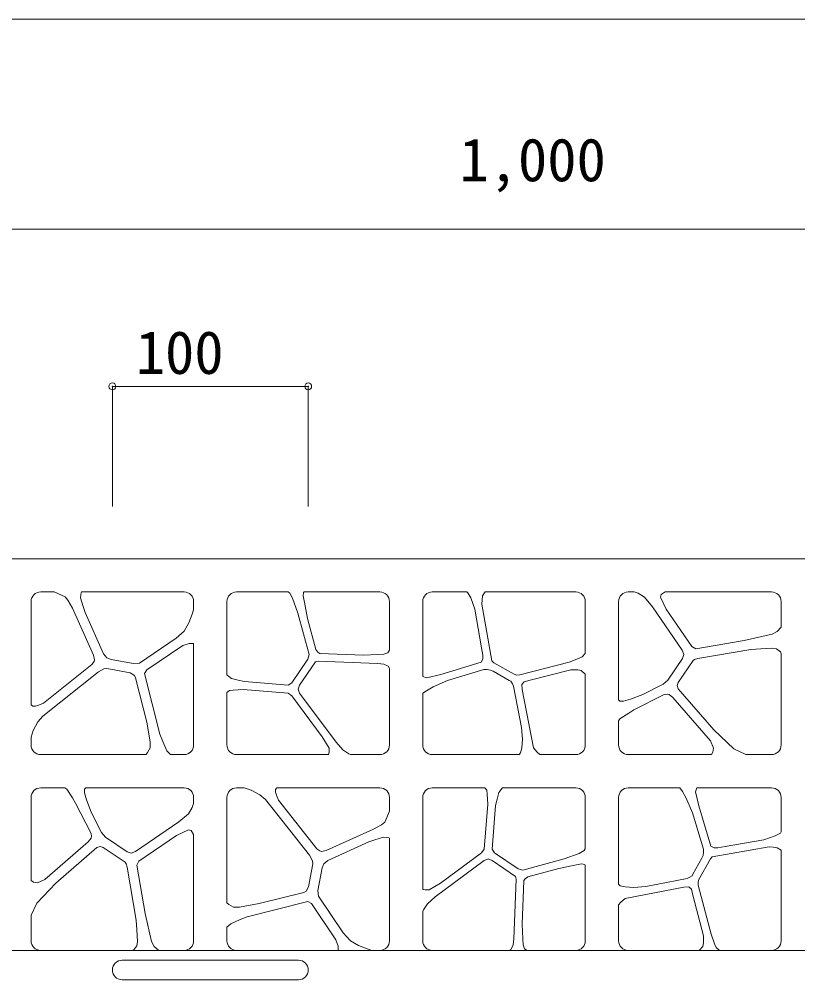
# Model space of a CAD drawing. Units: millimetres, scale not verified. Extents: x 729 to 3429, y 527 to 2427.
# Drawn here: x 2380.2 to 2777.8, y 1936.4 to 2426.9 of the extents above; entities that cross this region are included whole.
import ezdxf
from ezdxf.enums import TextEntityAlignment as Align

# ---------------------------------------------------------------- set-up
doc = ezdxf.new("R2010")
doc.units = ezdxf.units.MM
doc.header["$LTSCALE"] = 7
doc.header["$PDMODE"] = 32
doc.header["$PDSIZE"] = 3.5
doc.layers.add('通り芯', color=7, linetype='Continuous', lineweight=18)
doc.styles.add('ＭＳ ゴシック', font='')
doc.styles.get('ＭＳ ゴシック').set_extended_font_data('MS Gothic')

msp = doc.modelspace()

# ---------------------------------------------------------------- linework, layer by layer
at = {"layer": '通り芯'}
for p, q in [((729, 2426.892), (3429, 2426.892)), ((2177.791, 2319.655), (3177.791, 2319.655)), ((2427.791, 2239.419), (2527.791, 2239.419)), ((2427.791, 2239.419), (2427.791, 2178.082)), ((2527.791, 2239.419), (2527.791, 2178.082)), ((3177.791, 2151.441), (2177.791, 2151.441)), ((2398.115, 2134.441), (2391.173, 2134.441)), ((2403.738, 2132.031), (2398.115, 2134.441)), ((2411.491, 2131.414), (2411.833, 2134.15)), ((2411.833, 2134.15), (2412.037, 2134.441)), ((2464.409, 2134.441), (2412.037, 2134.441)), ((2517.491, 2134.441), (2491.173, 2134.441)), ((2518.359, 2133.844), (2517.491, 2134.441)), ((2519.773, 2131.3), (2518.359, 2133.844)), ((2525.145, 2132.43), (2525.428, 2134.127)), ((2525.428, 2134.127), (2525.702, 2134.441)), ((2564.408, 2134.441), (2525.702, 2134.441)), ((2591.173, 2134.441), (2608.829, 2134.441)), ((2609.375, 2134.065), (2608.829, 2134.441)), ((2609.375, 2134.065), (2610.837, 2131.435)), ((2616.866, 2132.432), (2618.144, 2134.441)), ((2618.144, 2134.441), (2664.408, 2134.441)), ((2691.173, 2134.441), (2694.321, 2134.441)), ((2694.321, 2134.441), (2696.335, 2133.77)), ((2696.335, 2133.77), (2699.591, 2131.816)), ((2710.076, 2134.441), (2708.054, 2133.119)), ((2710.076, 2134.441), (2764.408, 2134.441)), ((2386.291, 2129.559), (2386.291, 2076.849)), ((2405.106, 2130.321), (2403.738, 2132.031)), ((2407.426, 2126.197), (2405.106, 2130.321)), ((2412.859, 2126.968), (2411.491, 2131.414)), ((2469.291, 2125.352), (2469.291, 2129.559)), ((2486.291, 2129.559), (2486.291, 2091.999)), ((2522.57, 2123.607), (2519.773, 2131.3)), ((2525.993, 2128.189), (2525.145, 2132.43)), ((2569.291, 2104.702), (2569.291, 2129.559)), ((2586.29, 2091.358), (2586.29, 2129.559)), ((2610.837, 2131.435), (2612.882, 2125.612)), ((2616.474, 2128.301), (2616.574, 2130.386)), ((2616.574, 2130.386), (2616.866, 2132.432)), ((2669.29, 2129.559), (2669.29, 2103.025)), ((2686.291, 2079.406), (2686.291, 2129.559)), ((2699.591, 2131.816), (2703.682, 2126.938)), ((2708.054, 2133.119), (2707.729, 2131.816)), ((2707.729, 2131.816), (2710.626, 2125.635)), ((2769.291, 2129.559), (2769.291, 2116.517)), ((2418.197, 2102.148), (2407.426, 2126.197)), ((2413.901, 2123.972), (2412.859, 2126.968)), ((2423.337, 2102.903), (2413.901, 2123.972)), ((2469.291, 2125.352), (2468.553, 2123.074)), ((2527.439, 2120.959), (2525.993, 2128.189)), ((2616.32, 2105.879), (2612.882, 2125.612)), ((2621.54, 2099.22), (2616.474, 2128.301)), ((2703.682, 2126.938), (2718.832, 2104.748)), ((2710.626, 2125.635), (2723.672, 2106.528)), ((2466.843, 2118.628), (2468.553, 2123.074)), ((2528.334, 2102.488), (2522.57, 2123.607)), ((2531.757, 2105.137), (2527.439, 2120.959)), ((2460.388, 2110.816), (2464.449, 2114.524)), ((2464.449, 2114.524), (2466.843, 2118.628)), ((2767.298, 2114.239), (2764.694, 2112.937)), ((2769.251, 2116.517), (2767.298, 2114.239)), ((2441.665, 2098.169), (2460.388, 2110.816)), ((2750.476, 2109.604), (2725.727, 2105.421)), ((2764.694, 2112.937), (2750.476, 2109.604)), ((2445.341, 2094.617), (2463.823, 2107.102)), ((2467.061, 2108.223), (2463.823, 2107.102)), ((2469.291, 2108.223), (2467.061, 2108.223)), ((2469.291, 2056.323), (2469.291, 2108.223)), ((2532.779, 2103.733), (2531.757, 2105.137)), ((2568.404, 2103.309), (2569.291, 2104.702)), ((2616.32, 2105.879), (2616.928, 2102.127)), ((2718.832, 2104.748), (2719.638, 2102.501)), ((2723.672, 2106.528), (2725.727, 2105.421)), ((2726.704, 2100.516), (2753.873, 2105.108)), ((2753.873, 2105.108), (2758.834, 2105.45)), ((2758.834, 2105.45), (2764.694, 2105.775)), ((2764.694, 2105.775), (2766.972, 2105.45)), ((2766.972, 2105.45), (2768.925, 2103.822)), ((2418.725, 2099.772), (2418.197, 2102.148)), ((2418.449, 2098.945), (2418.725, 2099.772)), ((2425.016, 2100.85), (2423.337, 2102.903)), ((2427.203, 2100.03), (2425.016, 2100.85)), ((2438.627, 2097.854), (2427.203, 2100.03)), ((2519.415, 2088.088), (2527.571, 2100.087)), ((2527.571, 2100.087), (2528.334, 2102.488)), ((2531.517, 2098.778), (2532.85, 2099.133)), ((2533.675, 2103.105), (2532.779, 2103.733)), ((2532.85, 2099.133), (2563.372, 2097.975)), ((2533.675, 2103.105), (2555.967, 2102.259)), ((2555.967, 2102.259), (2563.315, 2102.46)), ((2563.315, 2102.46), (2566.425, 2102.743)), ((2566.425, 2102.743), (2568.404, 2103.309)), ((2616.928, 2100.161), (2616.106, 2098.611)), ((2616.928, 2102.127), (2616.928, 2100.161)), ((2622.588, 2098.343), (2621.54, 2099.22)), ((2661.076, 2098.649), (2665.876, 2100.403)), ((2665.876, 2100.403), (2667.767, 2101.285)), ((2667.767, 2101.285), (2669.29, 2103.025)), ((2718.97, 2100.438), (2711.442, 2089.407)), ((2724.311, 2099.393), (2716.725, 2088.279)), ((2719.638, 2102.501), (2718.97, 2100.438)), ((2725.083, 2099.997), (2724.311, 2099.393)), ((2726.704, 2100.516), (2725.083, 2099.997)), ((2768.925, 2103.822), (2769.291, 2102.935)), ((2769.291, 2102.935), (2769.291, 2056.323)), ((2417.348, 2097.354), (2392.586, 2077.721)), ((2417.348, 2097.354), (2418.449, 2098.945)), ((2423.505, 2095.158), (2420.687, 2093.621)), ((2425.008, 2095.358), (2423.505, 2095.158)), ((2436.826, 2093.107), (2425.008, 2095.358)), ((2441.665, 2098.169), (2438.627, 2097.854)), ((2445.341, 2094.617), (2444.263, 2092.821)), ((2523.37, 2086.792), (2531.517, 2098.778)), ((2566.425, 2097.654), (2563.372, 2097.975)), ((2568.687, 2096.523), (2566.425, 2097.654)), ((2569.291, 2095.449), (2568.687, 2096.523)), ((2569.291, 2056.323), (2569.291, 2095.449)), ((2616.106, 2098.611), (2595.488, 2092.377)), ((2617.545, 2094.868), (2598.972, 2089.252)), ((2617.545, 2094.868), (2619.175, 2094.824)), ((2619.175, 2094.824), (2620.861, 2094.543)), ((2620.861, 2094.543), (2622.198, 2093.964)), ((2622.588, 2098.343), (2633.018, 2092.417)), ((2635.908, 2092.124), (2661.076, 2098.649)), ((2641.166, 2089.355), (2661.84, 2094.715)), ((2661.84, 2094.715), (2665.458, 2094.715)), ((2665.458, 2094.715), (2667.211, 2094.423)), ((2667.211, 2094.423), (2669.29, 2092.541)), ((2420.687, 2093.621), (2392.289, 2071.104)), ((2439.043, 2091.861), (2436.826, 2093.107)), ((2439.661, 2090.623), (2439.043, 2091.861)), ((2445.385, 2067.952), (2439.661, 2090.623)), ((2452.103, 2061.768), (2444.263, 2092.821)), ((2488.672, 2090.303), (2486.41, 2091.999)), ((2492.065, 2089.454), (2488.672, 2090.303)), ((2495.317, 2088.663), (2492.065, 2089.454)), ((2586.29, 2091.358), (2588.279, 2090.695)), ((2588.279, 2090.695), (2595.488, 2092.377)), ((2622.198, 2093.964), (2630.439, 2089.282)), ((2633.018, 2092.417), (2634.343, 2092.015)), ((2634.343, 2092.015), (2635.908, 2092.124)), ((2637.994, 2088.645), (2641.166, 2089.355)), ((2669.29, 2092.541), (2669.29, 2056.323)), ((2711.442, 2089.407), (2709.043, 2087.385)), ((2489.52, 2084.365), (2494.559, 2084.712)), ((2494.559, 2084.712), (2517.529, 2082.796)), ((2517.616, 2086.803), (2495.317, 2088.663)), ((2517.616, 2086.803), (2519.415, 2088.088)), ((2522.6, 2084.789), (2523.37, 2086.792)), ((2523.335, 2082.83), (2522.6, 2084.789)), ((2591.593, 2086.024), (2588.2, 2084.045)), ((2598.972, 2089.252), (2591.593, 2086.024)), ((2630.439, 2089.282), (2631.253, 2088.926)), ((2631.253, 2088.926), (2632.096, 2087.522)), ((2632.096, 2087.522), (2632.571, 2086.434)), ((2632.571, 2086.434), (2636.72, 2065.332)), ((2636.871, 2087.241), (2637.994, 2088.645)), ((2636.982, 2084.732), (2636.871, 2087.241)), ((2636.982, 2084.732), (2642.869, 2054.788)), ((2709.043, 2087.385), (2698.664, 2082.118)), ((2716.725, 2088.279), (2716.262, 2086.712)), ((2716.262, 2086.712), (2716.745, 2084.94)), ((2716.745, 2084.94), (2734.913, 2064.054)), ((2486.291, 2083.082), (2487.541, 2084.082)), ((2486.291, 2083.082), (2486.291, 2056.323)), ((2487.541, 2084.082), (2489.52, 2084.365)), ((2519.436, 2081.366), (2517.529, 2082.796)), ((2519.436, 2081.366), (2534.982, 2060.53)), ((2523.335, 2082.83), (2542.02, 2057.787)), ((2588.2, 2084.045), (2586.29, 2082.772)), ((2586.29, 2056.323), (2586.29, 2082.772)), ((2692.43, 2079.734), (2688.849, 2078.758)), ((2698.664, 2082.118), (2692.43, 2079.734)), ((2709.626, 2082.074), (2694.097, 2074.193)), ((2711.013, 2082.351), (2709.626, 2082.074)), ((2712.047, 2082.087), (2711.013, 2082.351)), ((2713.911, 2080.579), (2712.047, 2082.087)), ((2713.911, 2080.579), (2733.165, 2058.446)), ((2387.126, 2076.197), (2386.291, 2076.849)), ((2388.494, 2076.197), (2387.126, 2076.197)), ((2390.546, 2076.881), (2388.494, 2076.197)), ((2392.586, 2077.721), (2390.546, 2076.881)), ((2686.896, 2078.758), (2686.291, 2079.406)), ((2688.849, 2078.758), (2686.896, 2078.758)), ((2392.289, 2071.104), (2389.799, 2068.231)), ((2691.453, 2072.573), (2686.896, 2069.643)), ((2694.097, 2074.193), (2691.453, 2072.573)), ((2389.799, 2068.231), (2387.405, 2063.785)), ((2447.144, 2057.898), (2445.385, 2067.952)), ((2636.72, 2065.332), (2637.139, 2059.255)), ((2686.896, 2069.643), (2686.291, 2068.692)), ((2686.291, 2056.323), (2686.291, 2068.692)), ((2387.405, 2063.785), (2386.291, 2060.283)), ((2386.291, 2060.283), (2386.291, 2056.323)), ((2453.586, 2058.143), (2452.103, 2061.768)), ((2538.434, 2054.677), (2534.982, 2060.53)), ((2734.913, 2064.054), (2745.163, 2054.344)), ((2447.144, 2054.82), (2447.144, 2057.898)), ((2455.638, 2053.355), (2453.586, 2058.143)), ((2545.502, 2053.829), (2542.02, 2057.787)), ((2637.139, 2059.255), (2636.847, 2054.871)), ((2733.165, 2058.446), (2734.746, 2054.67)), ((2391.173, 2051.441), (2444.988, 2051.441)), ((2444.988, 2051.441), (2445.776, 2052.426)), ((2445.776, 2052.426), (2447.144, 2054.82)), ((2457.446, 2051.441), (2455.638, 2053.355)), ((2457.446, 2051.441), (2464.409, 2051.441)), ((2491.173, 2051.441), (2537.954, 2051.441)), ((2537.954, 2051.441), (2538.151, 2051.567)), ((2538.119, 2051.441), (2538.434, 2052.698)), ((2538.434, 2052.698), (2538.434, 2054.677)), ((2548.612, 2051.85), (2545.502, 2053.829)), ((2549.468, 2051.441), (2548.612, 2051.85)), ((2549.468, 2051.441), (2564.408, 2051.441)), ((2635.463, 2051.441), (2591.173, 2051.441)), ((2636.262, 2052.24), (2635.463, 2051.441)), ((2636.847, 2054.871), (2636.262, 2052.24)), ((2642.869, 2054.788), (2644.634, 2052.632)), ((2644.634, 2052.632), (2646.063, 2051.441)), ((2664.408, 2051.441), (2646.063, 2051.441)), ((2733.671, 2051.441), (2691.173, 2051.441)), ((2734.421, 2052.716), (2733.671, 2051.441)), ((2734.746, 2054.67), (2734.421, 2052.716)), ((2745.163, 2054.344), (2751.332, 2051.441)), ((2764.408, 2051.441), (2751.332, 2051.441)), ((2391.173, 2034.441), (2403.542, 2034.441)), ((2404.493, 2033.836), (2403.542, 2034.441)), ((2407.423, 2029.279), (2404.493, 2033.836)), ((2413.607, 2033.836), (2414.255, 2034.441)), ((2413.607, 2031.883), (2413.607, 2033.836)), ((2414.584, 2028.302), (2413.607, 2031.883)), ((2414.255, 2034.441), (2464.409, 2034.441)), ((2495.132, 2034.441), (2491.173, 2034.441)), ((2498.635, 2033.327), (2495.132, 2034.441)), ((2503.081, 2030.933), (2498.635, 2033.327)), ((2505.954, 2028.442), (2503.081, 2030.933)), ((2511.047, 2033.606), (2511.699, 2034.441)), ((2511.047, 2032.238), (2511.047, 2033.606)), ((2511.73, 2030.186), (2511.047, 2032.238)), ((2564.408, 2034.441), (2511.699, 2034.441)), ((2617.932, 2034.441), (2591.173, 2034.441)), ((2617.932, 2034.441), (2618.932, 2033.191)), ((2618.932, 2033.191), (2619.215, 2031.212)), ((2619.215, 2031.212), (2619.562, 2026.173)), ((2624.304, 2028.667), (2625.152, 2032.06)), ((2625.152, 2032.06), (2626.849, 2034.322)), ((2664.408, 2034.441), (2626.849, 2034.441)), ((2691.173, 2034.441), (2717.621, 2034.441)), ((2718.894, 2032.531), (2717.621, 2034.441)), ((2720.873, 2029.138), (2718.894, 2032.531)), ((2726.208, 2034.441), (2725.545, 2032.453)), ((2725.545, 2032.453), (2727.227, 2025.244)), ((2726.208, 2034.441), (2764.408, 2034.441)), ((2386.291, 1987.061), (2386.291, 2029.559)), ((2409.043, 2026.635), (2407.423, 2029.279)), ((2416.924, 2011.105), (2409.043, 2026.635)), ((2416.968, 2022.068), (2414.584, 2028.302)), ((2469.291, 2026.41), (2468.619, 2024.396)), ((2469.291, 2029.559), (2469.291, 2026.41)), ((2486.291, 2029.559), (2486.291, 1975.744)), ((2528.47, 2000.045), (2505.954, 2028.442)), ((2512.57, 2028.145), (2511.73, 2030.186)), ((2532.204, 2003.384), (2512.57, 2028.145)), ((2569.291, 2022.616), (2569.291, 2029.559)), ((2586.29, 2029.559), (2586.29, 1982.778)), ((2619.562, 2026.173), (2617.646, 2003.202)), ((2623.513, 2025.415), (2624.304, 2028.667)), ((2669.29, 2003.24), (2669.29, 2029.559)), ((2686.291, 1985.269), (2686.291, 2029.559)), ((2724.102, 2021.759), (2720.873, 2029.138)), ((2769.291, 2029.559), (2769.291, 2011.903)), ((2422.235, 2011.689), (2416.968, 2022.068)), ((2466.666, 2021.141), (2461.788, 2017.049)), ((2468.619, 2024.396), (2466.666, 2021.141)), ((2566.881, 2016.993), (2569.291, 2022.616)), ((2621.652, 2003.116), (2623.513, 2025.415)), ((2729.718, 2003.187), (2724.102, 2021.759)), ((2733.461, 2004.626), (2727.227, 2025.244)), ((2461.788, 2017.049), (2439.599, 2001.899)), ((2565.171, 2015.625), (2566.881, 2016.993)), ((2417.201, 2009.719), (2416.924, 2011.105)), ((2424.257, 2009.29), (2422.235, 2011.689)), ((2466.666, 2013.003), (2460.485, 2010.106)), ((2467.968, 2012.678), (2466.666, 2013.003)), ((2469.291, 2010.655), (2467.968, 2012.678)), ((2536.997, 2002.535), (2561.047, 2013.306)), ((2561.047, 2013.306), (2565.171, 2015.625)), ((2768.915, 2011.356), (2766.284, 2009.895)), ((2768.915, 2011.356), (2769.291, 2011.903)), ((2415.429, 2006.82), (2393.295, 1987.567)), ((2415.429, 2006.82), (2416.937, 2008.685)), ((2416.937, 2008.685), (2417.201, 2009.719)), ((2435.287, 2001.761), (2424.257, 2009.29)), ((2460.485, 2010.106), (2441.378, 1997.06)), ((2469.291, 2010.655), (2469.291, 1956.323)), ((2537.752, 1997.395), (2558.822, 2006.831)), ((2558.822, 2006.831), (2561.818, 2007.873)), ((2561.818, 2007.873), (2566.263, 2009.24)), ((2566.263, 2009.24), (2568.999, 2008.899)), ((2568.999, 2008.899), (2569.291, 2008.695)), ((2569.291, 1956.323), (2569.291, 2008.695)), ((2740.729, 2004.412), (2760.462, 2007.849)), ((2766.284, 2009.895), (2760.462, 2007.849)), ((2419.789, 2003.986), (2398.904, 1985.819)), ((2421.561, 2004.469), (2419.789, 2003.986)), ((2423.129, 2004.006), (2421.561, 2004.469)), ((2434.242, 1996.421), (2423.129, 2004.006)), ((2437.351, 2001.094), (2435.287, 2001.761)), ((2439.599, 2001.899), (2437.351, 2001.094)), ((2532.204, 2003.384), (2533.795, 2002.283)), ((2533.795, 2002.283), (2534.622, 2002.007)), ((2534.622, 2002.007), (2536.997, 2002.535)), ((2616.215, 2001.295), (2595.38, 1985.75)), ((2616.215, 2001.295), (2617.646, 2003.202)), ((2621.652, 2003.116), (2622.938, 2001.317)), ((2622.938, 2001.317), (2634.937, 1993.161)), ((2666.149, 2000.959), (2668.694, 2002.372)), ((2668.694, 2002.372), (2669.29, 2003.24)), ((2729.674, 2001.556), (2729.393, 1999.871)), ((2729.718, 2003.187), (2729.674, 2001.556)), ((2735.011, 2003.803), (2733.461, 2004.626)), ((2734.07, 1999.192), (2763.15, 2004.257)), ((2736.977, 2003.803), (2735.011, 2003.803)), ((2740.729, 2004.412), (2736.977, 2003.803)), ((2763.15, 2004.257), (2765.236, 2004.158)), ((2765.236, 2004.158), (2767.282, 2003.866)), ((2767.282, 2003.866), (2769.291, 2002.587)), ((2769.291, 2002.587), (2769.291, 1956.323)), ((2434.847, 1995.649), (2434.242, 1996.421)), ((2441.378, 1997.06), (2440.271, 1995.005)), ((2530.008, 1997.227), (2528.47, 2000.045)), ((2530.208, 1995.723), (2530.008, 1997.227)), ((2535.7, 1995.715), (2537.752, 1997.395)), ((2617.679, 1997.397), (2592.636, 1978.712)), ((2617.679, 1997.397), (2619.639, 1998.132)), ((2619.639, 1998.132), (2621.642, 1997.361)), ((2621.642, 1997.361), (2633.628, 1989.214)), ((2637.337, 1992.397), (2658.457, 1998.161)), ((2658.457, 1998.161), (2666.149, 2000.959)), ((2728.814, 1998.534), (2724.132, 1990.293)), ((2733.193, 1998.144), (2727.267, 1987.714)), ((2729.393, 1999.871), (2728.814, 1998.534)), ((2733.193, 1998.144), (2734.07, 1999.192)), ((2435.365, 1994.027), (2434.847, 1995.649)), ((2435.365, 1994.027), (2439.957, 1966.858)), ((2444.454, 1970.255), (2440.271, 1995.005)), ((2527.957, 1983.906), (2530.208, 1995.723)), ((2532.704, 1982.105), (2534.88, 1993.528)), ((2534.88, 1993.528), (2535.7, 1995.715)), ((2634.937, 1993.161), (2637.337, 1992.397)), ((2639.987, 1988.974), (2655.809, 1993.293)), ((2655.809, 1993.293), (2663.039, 1994.739)), ((2663.039, 1994.739), (2667.28, 1995.587)), ((2667.28, 1995.587), (2668.977, 1995.304)), ((2668.977, 1995.304), (2669.29, 1995.029)), ((2669.29, 1956.323), (2669.29, 1995.029)), ((2387.566, 1986.311), (2386.291, 1987.061)), ((2393.295, 1987.567), (2389.519, 1985.985)), ((2633.983, 1987.882), (2632.825, 1957.36)), ((2633.628, 1989.214), (2633.983, 1987.882)), ((2637.955, 1987.056), (2637.109, 1964.765)), ((2637.955, 1987.056), (2638.582, 1987.953)), ((2638.582, 1987.953), (2639.987, 1988.974)), ((2721.284, 1988.16), (2700.181, 1984.012)), ((2722.371, 1988.636), (2721.284, 1988.16)), ((2723.775, 1989.478), (2722.371, 1988.636)), ((2724.132, 1990.293), (2723.775, 1989.478)), ((2727.267, 1987.714), (2726.866, 1986.389)), ((2726.866, 1986.389), (2726.974, 1984.823)), ((2389.519, 1985.985), (2387.566, 1986.311)), ((2398.904, 1985.819), (2389.194, 1975.569)), ((2525.473, 1981.071), (2526.71, 1981.689)), ((2526.71, 1981.689), (2527.957, 1983.906)), ((2533.018, 1979.066), (2532.704, 1982.105)), ((2586.29, 1982.778), (2586.417, 1982.581)), ((2586.29, 1982.612), (2587.548, 1982.298)), ((2587.548, 1982.298), (2589.527, 1982.298)), ((2589.527, 1982.298), (2595.38, 1985.75)), ((2687.09, 1984.469), (2686.291, 1985.269)), ((2689.721, 1983.885), (2687.09, 1984.469)), ((2719.582, 1983.749), (2689.638, 1977.862)), ((2694.104, 1983.592), (2689.721, 1983.885)), ((2700.181, 1984.012), (2694.104, 1983.592)), ((2719.582, 1983.749), (2722.091, 1983.861)), ((2722.091, 1983.861), (2723.495, 1982.737)), ((2723.495, 1982.737), (2724.205, 1979.565)), ((2726.974, 1984.823), (2733.499, 1959.655)), ((2502.801, 1975.347), (2525.473, 1981.071)), ((2533.018, 1979.066), (2545.666, 1960.343)), ((2588.679, 1975.23), (2592.636, 1978.712)), ((2689.638, 1977.862), (2687.482, 1976.098)), ((2724.205, 1979.565), (2729.565, 1958.892)), ((2389.194, 1975.569), (2386.291, 1969.4)), ((2486.291, 1975.744), (2487.276, 1974.955)), ((2487.276, 1974.955), (2489.67, 1973.587)), ((2489.67, 1973.587), (2492.748, 1973.587)), ((2492.748, 1973.587), (2502.801, 1975.347)), ((2496.618, 1968.629), (2527.671, 1976.469)), ((2529.467, 1975.391), (2527.671, 1976.469)), ((2529.467, 1975.391), (2541.952, 1956.908)), ((2586.29, 1971.264), (2586.7, 1972.119)), ((2586.7, 1972.119), (2588.679, 1975.23)), ((2687.482, 1976.098), (2686.291, 1974.669)), ((2686.291, 1956.323), (2686.291, 1974.669)), ((2386.291, 1956.323), (2386.291, 1969.4)), ((2439.957, 1966.858), (2440.3, 1961.897)), ((2447.787, 1956.038), (2444.454, 1970.255)), ((2488.205, 1965.094), (2492.993, 1967.146)), ((2492.993, 1967.146), (2496.618, 1968.629)), ((2586.29, 1971.264), (2586.29, 1956.323)), ((2440.3, 1961.897), (2440.625, 1956.038)), ((2486.291, 1963.286), (2488.205, 1965.094)), ((2486.291, 1963.286), (2486.291, 1956.323)), ((2637.109, 1964.765), (2637.31, 1957.417)), ((2543.073, 1953.671), (2541.952, 1956.908)), ((2545.666, 1960.343), (2549.373, 1956.282)), ((2632.504, 1954.307), (2632.825, 1957.36)), ((2637.31, 1957.417), (2637.593, 1954.307)), ((2729.565, 1958.892), (2729.565, 1955.274)), ((2733.499, 1959.655), (2735.252, 1954.856)), ((2440.3, 1953.759), (2438.672, 1951.806)), ((2440.625, 1956.038), (2440.3, 1953.759)), ((2449.088, 1953.434), (2447.787, 1956.038)), ((2451.367, 1951.481), (2449.088, 1953.434)), ((2543.073, 1951.441), (2543.073, 1953.671)), ((2549.373, 1956.282), (2553.477, 1953.888)), ((2553.477, 1953.888), (2557.923, 1952.178)), ((2560.202, 1951.441), (2557.923, 1952.178)), ((2630.299, 1951.441), (2631.372, 1952.045)), ((2631.372, 1952.045), (2632.504, 1954.307)), ((2637.593, 1954.307), (2638.158, 1952.328)), ((2638.158, 1952.328), (2639.552, 1951.441)), ((2729.272, 1953.52), (2727.391, 1951.441)), ((2729.565, 1955.274), (2729.272, 1953.52)), ((2735.252, 1954.856), (2736.134, 1952.964)), ((2736.134, 1952.964), (2737.875, 1951.441)), ((2177.791, 1951.441), (3177.791, 1951.441)), ((2437.785, 1951.441), (2391.173, 1951.441)), ((2438.672, 1951.806), (2437.785, 1951.441)), ((2464.409, 1951.441), (2451.367, 1951.441)), ((2491.173, 1951.441), (2543.073, 1951.441)), ((2560.202, 1951.441), (2564.408, 1951.441)), ((2591.173, 1951.441), (2630.299, 1951.441)), ((2639.552, 1951.441), (2664.408, 1951.441)), ((2727.391, 1951.441), (2691.173, 1951.441)), ((2764.408, 1951.441), (2737.875, 1951.441)), ((2432.819, 1946.441), (2522.818, 1946.441)), ((2432.763, 1936.441), (2522.818, 1936.441))]:
    msp.add_line(p, q, dxfattribs=at)
for centre, radius, start, end in [((2391.173, 2129.559), 4.882, 90, 180), ((2464.409, 2129.559), 4.882, 0, 90), ((2491.173, 2129.559), 4.882, 90, 180), ((2564.408, 2129.559), 4.882, 0, 90), ((2591.173, 2129.559), 4.882, 90, 180), ((2664.408, 2129.559), 4.882, 0, 90), ((2691.173, 2129.559), 4.882, 90, 180), ((2764.408, 2129.559), 4.882, 0, 90), ((2391.173, 2056.323), 4.882, 180, 270), ((2464.409, 2056.323), 4.882, 270, 0), ((2491.173, 2056.323), 4.882, 180, 270), ((2564.408, 2056.323), 4.882, 270, 0), ((2591.173, 2056.323), 4.882, 180, 270), ((2664.408, 2056.323), 4.882, 270, 0), ((2691.173, 2056.323), 4.882, 180, 270), ((2764.408, 2056.323), 4.882, 270, 0), ((2391.173, 2029.559), 4.882, 90, 180), ((2464.409, 2029.559), 4.882, 0, 90), ((2491.173, 2029.559), 4.882, 90, 180), ((2564.408, 2029.559), 4.882, 0, 90), ((2591.173, 2029.559), 4.882, 90, 180), ((2664.408, 2029.559), 4.882, 0, 90), ((2691.173, 2029.559), 4.882, 90, 180), ((2764.408, 2029.559), 4.882, 0, 90), ((2391.173, 1956.323), 4.882, 180, 270), ((2464.409, 1956.323), 4.882, 270, 0), ((2491.173, 1956.323), 4.882, 180, 270), ((2564.408, 1956.323), 4.882, 270, 0), ((2591.173, 1956.323), 4.882, 180, 270), ((2664.408, 1956.323), 4.882, 270, 0), ((2691.173, 1956.323), 4.882, 180, 270), ((2764.408, 1956.323), 4.882, 270, 0), ((2432.791, 1941.441), 5, 89.68134, 269.68134), ((2522.791, 1941.441), 5, 270.31865, 89.68134)]:
    msp.add_arc(centre, radius, start, end, dxfattribs=at)
for p in [(2427.791, 2239.419), (2527.791, 2239.419)]:
    msp.add_point(p, dxfattribs=at)

# ---------------------------------------------------------------- texts
at = {"layer": '通り芯', "style": 'ＭＳ ゴシック'}
for s, p in [('1,000', (2604.976, 2337.545)), ('100', (2439.71, 2239.173))]:
    msp.add_text(s, height=21.99, dxfattribs=at).set_placement(p, align=Align.BOTTOM_LEFT)

doc.saveas('drawing.dxf')
